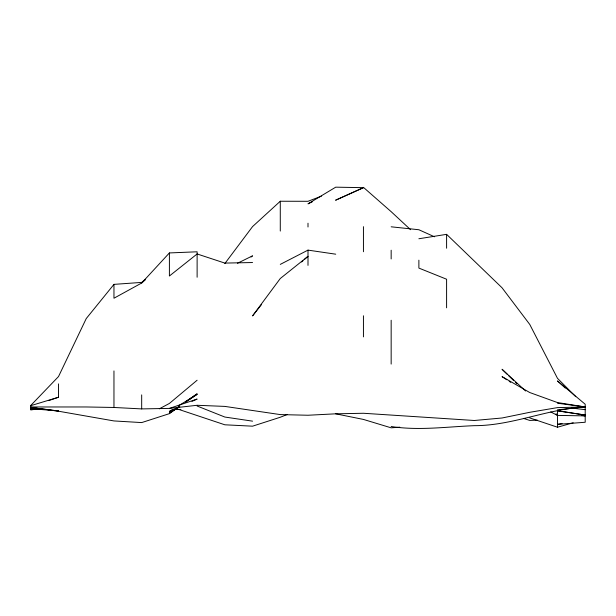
<?xml version="1.0" encoding="UTF-8"?>
<svg xmlns="http://www.w3.org/2000/svg" width="616" height="616" viewBox="0 0 616 616"><rect width="100%" height="100%" fill="white"/><g stroke="black" fill="none" stroke-linecap="round" stroke-linejoin="round"><path stroke-width="0.92" d="M224.84 263.563L252.56 226.588L280.28 201.24L308 201.293L321.413 196.188M261.407 304.697L252.56 315.908L280.28 278.509L308 256.333L304.443 259.467M145.33 279.302L141.68 282.405L113.96 284.369L86.24 318.564L58.52 376.553L30.8 405.428L30.8 409.963L39.116 408.701M113.96 284.369L113.96 298.229L141.68 283.006L169.4 252.937L197.12 251.79L197.12 277.246M301.601 261.977L303.026 260.722M141.68 283.006L145.237 279.91M197.12 380.234L169.4 403.442L159.321 408.824M251.105 257.018L252.56 255.825L237.437 263.286M178.64 407.037L169.4 413.652L141.68 422.584L113.96 420.936L58.52 411.218L30.8 407.453L53.9 410.364M185.57 402.071L187.88 400.423M189.42 399.322L197.12 393.809L185.57 401.871M178.64 406.706L169.4 413.159L178.902 406.706M187.618 400.793L197.12 394.34L178.371 405.882M172.665 409.401L169.4 411.411L179.795 406.783M280.28 264.387L308 250.119L335.72 254.185M312.327 201.794L308 203.842L335.72 187.172L363.44 187.664L335.72 200.146L363.44 187.664M191.923 401.386L197.12 399.076L169.4 408.4L141.68 408.908L113.96 407.469L86.24 406.968L30.8 406.968M287.433 414.422L280.28 417.248L252.56 426.18L224.84 424.794L175.66 408.385M48.687 400.6L58.52 397.235L58.52 383.868M30.8 405.667L58.52 397.235M529.76 417.918L557.48 427.219L573.188 422.807M39.401 409.209L30.8 409.501L34.496 408.662M30.8 409.501L34.496 408.731M562.1 423.546L557.48 424.362L585.2 422.26L585.2 404.25L557.48 380.942L565.295 388.065M418.88 238.754L446.6 234.342L502.04 287.78L529.76 324.44L557.48 378.316L575.737 396.681M34.496 409.001L36.344 408.755M506.791 379.749L502.04 376.63L529.76 392.538L557.48 402.556L585.2 406.968C547.485 408.862 512.312 425.718 474.32 425.671C446.585 426.765 418.818 430.8 391.16 426.518M169.4 408.4L197.12 405.282L224.84 406.406L280.28 414.591L308 415.246L335.72 413.821L363.44 413.267L474.32 420.489L502.04 417.995L529.76 412.304L557.48 407.615L585.2 406.968L557.48 403.203M557.48 409.794L585.2 406.968M399.761 427.173L391.16 427.827L363.44 419.427L335.72 413.821M537.406 420.158L529.76 420.428L523.5 418.395M252.56 262.531L224.84 263.086L197.12 253.961L169.4 276.007L169.4 252.937M174.182 409.463L180.873 409.417M30.8 408.654L58.52 410.949L55.748 410.595M391.16 226.804L418.88 229.745L434.473 236.783M572.264 408.138L585.2 409.678M581.504 415.446L585.2 415.885L557.48 415.4L550.758 411.935M252.56 421.159L224.84 417.04L197.12 406.013M557.48 427.219L557.48 410.787L585.2 415.038M557.48 410.787L585.2 415.092M509.17 381.312L510.749 382.351M556.056 414.06L557.48 415.292L556.125 413.983M363.44 187.356L391.16 211.673L410.564 229.699M525.602 390.998L502.04 369.261L507.445 374.536M508.801 375.852L513.536 380.472M515.561 382.444L516.916 383.768M446.6 234.342L446.6 248.225M446.6 307.823L446.6 279.233L418.88 268.083L418.88 260.168M391.16 250.212L391.16 258.951M391.16 320.243L391.16 364.087M363.44 226.665L363.44 251.744M363.44 315.777L363.44 336.898M308 223.215L308 227.004M308 250.119L308 265.373M280.28 201.24L280.28 231.062M141.68 394.895L141.68 408.901M113.96 370.924L113.96 406.868"/></g></svg>
